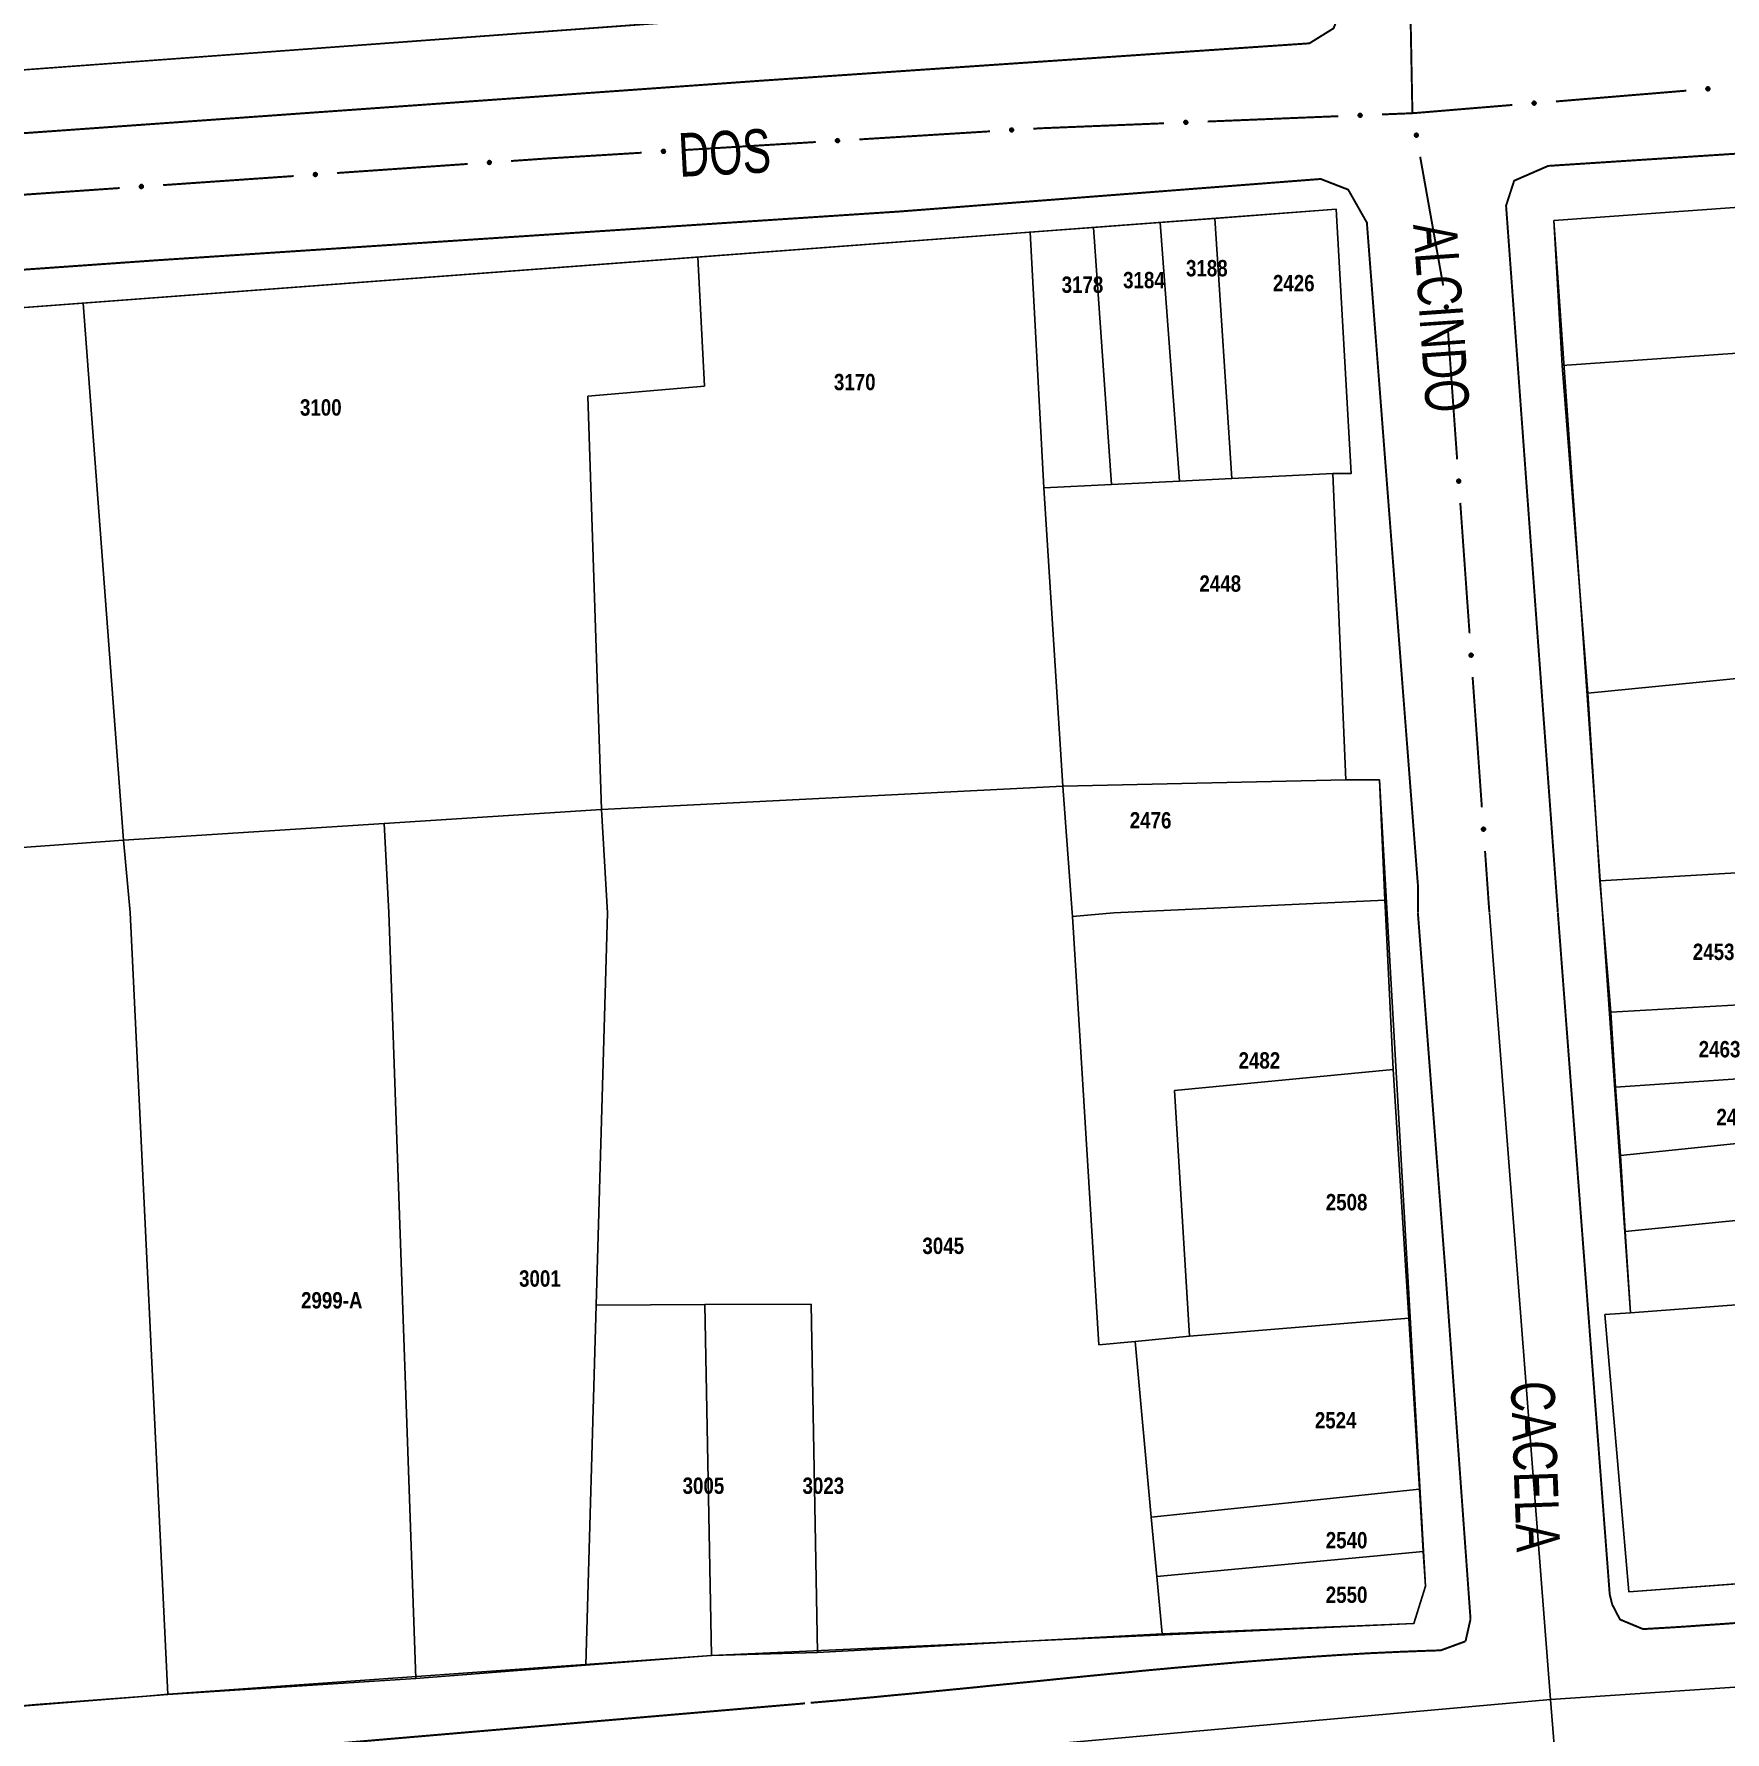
# Model space of a CAD drawing. Extents: x 201676 to 203188, y 4837754 to 4839005.
# Drawn here: x 202465.9 to 202621, y 4838670.6 to 4838826.3 of the extents above; entities that cross this region are included whole.
import ezdxf
from ezdxf.enums import TextEntityAlignment as Align

# ---------------------------------------------------------------- set-up
doc = ezdxf.new("R2010")
doc.units = 0
doc.header["$LTSCALE"] = 1.5
doc.header["$MEASUREMENT"] = 0
for name, color, linetype in [('CD-MALHA-LOTES', 40, 'CONTINUOUS'), ('RU-QUADRAS', 210, 'CONTINUOUS'), ('SV-EIXO-RUA-PAV', 20, 'CONTINUOUS'), ('SV-RUA-PAVIM-S-GUIA-C-GUIA', 7, 'CONTINUOUS'), ('SV-TXT-RUA-PAV-S-GUIA-C-GUIA', 7, 'CONTINUOUS'), ('Th_NmrPort', 7, 'CONTINUOUS')]:
    doc.layers.add(name, color=color, linetype=linetype)
doc.styles.add('ARIAL', font='ARIAL.TTF')
doc.styles.get("Standard").update_dxf_attribs({"font": 'swisscbo.ttf'})

msp = doc.modelspace()

# ---------------------------------------------------------------- linework, layer by layer
at = {"layer": 'CD-MALHA-LOTES', "linetype": 'Continuous'}
for p, q in [((202478.19, 4838674.05), (202474.74, 4838745.75)), ((202500.94, 4838675.51), (202498.47, 4838745.75)), ((202517.49, 4838709.76), (202518.54, 4838745.73)), ((202561.16, 4838745.75), (202561.19, 4838745.41)), ((202561.19, 4838745.41), (202564.99, 4838745.73)), ((202563.59, 4838706.12), (202561.19, 4838745.41)), ((202589.9, 4838745.75), (202590.61, 4838731.36)), ((202610.56, 4838736.61), (202609.8, 4838745.73)), ((202610.56, 4838736.61), (202650.48, 4838738.91)), ((202611.01, 4838729.75), (202610.56, 4838736.61)), ((202611.01, 4838729.75), (202651.3, 4838732.49)), ((202570.55, 4838729.45), (202590.61, 4838731.36)), ((202590.61, 4838731.36), (202592.03, 4838708.56)), ((202571.93, 4838706.9), (202570.55, 4838729.45)), ((202611.46, 4838723.49), (202611.01, 4838729.75)), ((202651.88, 4838727.68), (202611.46, 4838723.49)), ((202611.89, 4838716.52), (202611.46, 4838723.49)), ((202652.78, 4838720.53), (202611.89, 4838716.52)), ((202612.38, 4838709.06), (202611.89, 4838716.52)), ((202639.28, 4838711.08), (202612.38, 4838709.06)), ((202516.53, 4838676.74), (202517.49, 4838709.76)), ((202517.49, 4838709.76), (202527.45, 4838709.83)), ((202527.45, 4838709.83), (202537.21, 4838709.85)), ((202527.45, 4838709.83), (202528.07, 4838677.64)), ((202537.21, 4838709.85), (202537.78, 4838677.91)), ((202610.03, 4838708.89), (202612.38, 4838709.06)), ((202612.22, 4838683.48), (202610.03, 4838708.89)), ((202571.93, 4838706.9), (202592.03, 4838708.56)), ((202592.03, 4838708.56), (202593.01, 4838692.87)), ((202566.93, 4838706.41), (202563.59, 4838706.12)), ((202566.93, 4838706.41), (202571.93, 4838706.9)), ((202568.41, 4838690.31), (202566.93, 4838706.41)), ((202593.01, 4838692.87), (202568.41, 4838690.31)), ((202593.01, 4838692.87), (202593.37, 4838687.16)), ((202568.92, 4838684.86), (202568.41, 4838690.31)), ((202593.37, 4838687.16), (202568.92, 4838684.86)), ((202593.37, 4838687.16), (202593.57, 4838683.98)), ((202640.99, 4838685.6), (202612.22, 4838683.48)), ((202569.41, 4838679.61), (202568.92, 4838684.86)), ((202593.57, 4838683.98), (202592.49, 4838680.56)), ((202569.41, 4838679.61), (202537.78, 4838677.91)), ((202592.49, 4838680.56), (202569.41, 4838679.61)), ((202528.07, 4838677.64), (202516.53, 4838676.74)), ((202537.78, 4838677.91), (202528.07, 4838677.64)), ((202516.53, 4838676.74), (202500.94, 4838675.51)), ((202500.94, 4838675.51), (202478.19, 4838674.05)), ((202478.19, 4838674.05), (202448.1, 4838671.64))]:
    msp.add_line(p, q, dxfattribs=at)
at = {"layer": 'CD-MALHA-LOTES', "linetype": 'Continuous', "flags": 128}
for points in [[(202525.13, 4838827.47), (202463.18, 4838822.92)], [(202642.75, 4838811.9), (202605.35, 4838809.22)], [(202574.25, 4838809.42), (202585.38, 4838810.26)], [(202585.38, 4838810.26), (202586.74, 4838786.01)], [(202557.29, 4838808.15), (202563.12, 4838808.59)], [(202563.12, 4838808.59), (202569.24, 4838809.05)], [(202564.78, 4838785.01), (202563.12, 4838808.59)], [(202569.24, 4838809.05), (202574.25, 4838809.42)], [(202570.99, 4838785.32), (202569.24, 4838809.05)], [(202575.79, 4838785.55), (202574.25, 4838809.42)], [(202605.35, 4838809.22), (202606.11, 4838795.93)], [(202526.82, 4838805.87), (202557.29, 4838808.15)], [(202558.56, 4838784.7), (202557.29, 4838808.15)], [(202470.44, 4838801.65), (202526.82, 4838805.87)], [(202527.42, 4838794.03), (202526.82, 4838805.87)], [(202439.61, 4838799.34), (202470.44, 4838801.65)], [(202474.12, 4838752.4), (202470.44, 4838801.65)], [(202606.11, 4838795.93), (202644.73, 4838798.66)], [(202608.46, 4838765.88), (202606.11, 4838795.93)], [(202516.73, 4838793.11), (202527.42, 4838794.03)], [(202517.99, 4838755.21), (202516.73, 4838793.11)], [(202570.99, 4838785.32), (202564.78, 4838785.01)], [(202575.79, 4838785.55), (202570.99, 4838785.32)], [(202585.08, 4838786.01), (202575.79, 4838785.55)], [(202585.08, 4838786.01), (202586.25, 4838757.93)], [(202586.74, 4838786.01), (202585.08, 4838786.01)], [(202558.56, 4838784.7), (202564.78, 4838785.01)], [(202560.31, 4838757.35), (202558.56, 4838784.7)], [(202608.46, 4838765.88), (202647.57, 4838769.73)], [(202609.57, 4838748.66), (202608.46, 4838765.88)], [(202560.31, 4838757.35), (202517.99, 4838755.21)], [(202586.25, 4838757.93), (202560.31, 4838757.35)], [(202560.31, 4838757.35), (202561.16, 4838745.75)], [(202589.36, 4838757.93), (202586.25, 4838757.93)], [(202589.36, 4838757.93), (202589.85, 4838746.89)], [(202498.05, 4838753.93), (202474.12, 4838752.4)], [(202517.99, 4838755.21), (202498.05, 4838753.93)], [(202498.05, 4838753.93), (202498.47, 4838745.75)], [(202517.99, 4838755.21), (202518.54, 4838745.73)], [(202474.12, 4838752.4), (202444.08, 4838750.24)], [(202474.12, 4838752.4), (202474.74, 4838745.75)], [(202649.23, 4838750.98), (202609.57, 4838748.66)], [(202609.57, 4838748.66), (202609.8, 4838745.73)], [(202589.85, 4838746.89), (202564.99, 4838745.73)], [(202589.85, 4838746.89), (202589.9, 4838745.75)]]:
    msp.add_lwpolyline(points, dxfattribs=at)
at = {"layer": 'RU-QUADRAS', "color": 6, "linetype": 'Continuous'}
msp.add_lwpolyline([(202412.95, 4838986.55), (202463.39, 4838986.63), (202463.39, 4838985.37), (202570.69, 4838982.2), (202584.87, 4838831.85), (202424.62, 4838820.09), (202422.86, 4838849.11), (202422.86, 4838860.06), (202421.38, 4838860.06), (202419.4, 4838894.58), (202418.86, 4838894.59), (202418.56, 4838934.48), (202416.84, 4838934.51), (202416.78, 4838939.42), (202413.16, 4838939.54)], close=True, dxfattribs=at)
msp.add_lwpolyline([(202605.35, 4838809.22), (202642.75, 4838811.9), (202642.89, 4838809.84), (202707.26, 4838814.78), (202712.14, 4838754.29), (202721.31, 4838754.74), (202717.15, 4838815.19, 0.01245), (202768.75, 4838819.04), (202772.22, 4838736.58), (202774.17, 4838736.66), (202776.25, 4838693.62), (202674.87, 4838688.07), (202612.22, 4838683.48), (202610.03, 4838708.89), (202612.38, 4838709.06)], format="xyb", close=True, dxfattribs=at)
msp.add_lwpolyline([(202235.68, 4838652.69, -0.026041), (202234.56, 4838735.92), (202231.3, 4838784.17), (202268.97, 4838787.72), (202363.35, 4838794.29), (202363.23, 4838796.63), (202373.72, 4838797.33), (202373.76, 4838795.91), (202379.69, 4838796.04), (202379.69, 4838795.31), (202397.22, 4838796.17), (202585.38, 4838810.26), (202586.74, 4838786.01), (202585.08, 4838786.01), (202586.25, 4838757.93), (202589.36, 4838757.93), (202593.57, 4838683.98), (202592.49, 4838680.56), (202528.07, 4838677.64), (202478.23, 4838674.07, 0.005746), (202348.84, 4838662.6)], format="xyb", dxfattribs=at)
at = {"layer": 'SV-EIXO-RUA-PAV', "const_width": 0.18}
for points in [[(202592.14, 4838831.01), (202592.35, 4838820.01)], [(202605.53, 4838820.14), (202617.49, 4838821.13)], [(202592.35, 4838820.01), (202592.37, 4838819.06)], [(202592.37, 4838819.06), (202601.54, 4838819.82)], [(202557.6, 4838817.64), (202558.22, 4838817.68)], [(202558.22, 4838817.68), (202569.59, 4838818.14)], [(202573.59, 4838818.3), (202585.58, 4838818.79)], [(202589.57, 4838818.95), (202591.57, 4838819.03)], [(202591.57, 4838819.03), (202592.37, 4838819.06)], [(202592.37, 4838819.06), (202592.38, 4838819.01)], [(202525.66, 4838815.69), (202537.64, 4838816.42)], [(202541.63, 4838816.66), (202553.61, 4838817.4)], [(202509.69, 4838814.68), (202512.68, 4838814.89)], [(202512.68, 4838814.89), (202513, 4838814.91)], [(202513, 4838814.91), (202521.67, 4838815.44)], [(202593.08, 4838815.07), (202595.19, 4838803.26)], [(202477.77, 4838812.47), (202489.74, 4838813.3)], [(202493.73, 4838813.58), (202505.7, 4838814.41)], [(202461.81, 4838811.37), (202473.78, 4838812.2)], [(202595.62, 4838799.29), (202596.47, 4838787.32)], [(202596.76, 4838783.33), (202597.61, 4838771.36)], [(202597.89, 4838767.37), (202598.74, 4838755.4)], [(202599.03, 4838751.41), (202599.38, 4838746.42)], [(202599.38, 4838746.42), (202599.43, 4838745.78)]]:
    msp.add_lwpolyline(points, dxfattribs=at)
at = {"layer": 'SV-EIXO-RUA-PAV'}
for points in [[(202619.33, 4838821.39), (202619.36, 4838821.43), (202619.39, 4838821.46), (202619.43, 4838821.47), (202619.46, 4838821.47), (202619.5, 4838821.47), (202619.53, 4838821.46), (202619.57, 4838821.45), (202619.61, 4838821.42), (202619.63, 4838821.38), (202619.65, 4838821.35), (202619.65, 4838821.31), (202619.65, 4838821.28), (202619.64, 4838821.24), (202619.63, 4838821.2), (202619.59, 4838821.16), (202619.56, 4838821.14), (202619.53, 4838821.13), (202619.49, 4838821.12), (202619.45, 4838821.12), (202619.42, 4838821.13), (202619.38, 4838821.15), (202619.34, 4838821.18), (202619.32, 4838821.21), (202619.31, 4838821.25), (202619.3, 4838821.28), (202619.3, 4838821.32), (202619.31, 4838821.35), (202619.33, 4838821.39)], [(202603.38, 4838820.08), (202603.41, 4838820.12), (202603.45, 4838820.14), (202603.48, 4838820.16), (202603.52, 4838820.16), (202603.55, 4838820.16), (202603.59, 4838820.15), (202603.62, 4838820.13), (202603.66, 4838820.1), (202603.69, 4838820.07), (202603.7, 4838820.03), (202603.71, 4838820), (202603.71, 4838819.96), (202603.7, 4838819.93), (202603.68, 4838819.89), (202603.65, 4838819.85), (202603.61, 4838819.83), (202603.58, 4838819.81), (202603.54, 4838819.81), (202603.51, 4838819.81), (202603.47, 4838819.82), (202603.44, 4838819.83), (202603.4, 4838819.87), (202603.37, 4838819.9), (202603.36, 4838819.93), (202603.36, 4838819.97), (202603.36, 4838820), (202603.36, 4838820.04), (202603.38, 4838820.08)], [(202571.44, 4838818.32), (202571.47, 4838818.36), (202571.51, 4838818.39), (202571.54, 4838818.4), (202571.58, 4838818.4), (202571.61, 4838818.4), (202571.65, 4838818.39), (202571.69, 4838818.37), (202571.72, 4838818.34), (202571.75, 4838818.3), (202571.76, 4838818.27), (202571.76, 4838818.23), (202571.76, 4838818.2), (202571.75, 4838818.16), (202571.73, 4838818.12), (202571.7, 4838818.09), (202571.66, 4838818.06), (202571.63, 4838818.05), (202571.59, 4838818.05), (202571.56, 4838818.05), (202571.52, 4838818.06), (202571.48, 4838818.08), (202571.45, 4838818.11), (202571.42, 4838818.15), (202571.41, 4838818.18), (202571.41, 4838818.22), (202571.41, 4838818.25), (202571.42, 4838818.29), (202571.44, 4838818.32)], [(202587.43, 4838818.97), (202587.46, 4838819.01), (202587.5, 4838819.03), (202587.53, 4838819.04), (202587.57, 4838819.05), (202587.6, 4838819.04), (202587.64, 4838819.04), (202587.67, 4838819.02), (202587.71, 4838818.98), (202587.73, 4838818.95), (202587.75, 4838818.91), (202587.75, 4838818.88), (202587.75, 4838818.84), (202587.74, 4838818.81), (202587.72, 4838818.77), (202587.68, 4838818.73), (202587.65, 4838818.71), (202587.61, 4838818.7), (202587.58, 4838818.69), (202587.54, 4838818.7), (202587.51, 4838818.7), (202587.47, 4838818.72), (202587.44, 4838818.76), (202587.41, 4838818.79), (202587.4, 4838818.83), (202587.4, 4838818.86), (202587.4, 4838818.9), (202587.41, 4838818.93), (202587.43, 4838818.97)], [(202539.48, 4838816.64), (202539.52, 4838816.68), (202539.55, 4838816.71), (202539.59, 4838816.72), (202539.62, 4838816.72), (202539.66, 4838816.72), (202539.69, 4838816.71), (202539.73, 4838816.69), (202539.77, 4838816.66), (202539.79, 4838816.62), (202539.8, 4838816.59), (202539.81, 4838816.55), (202539.81, 4838816.52), (202539.8, 4838816.48), (202539.78, 4838816.45), (202539.75, 4838816.41), (202539.71, 4838816.39), (202539.68, 4838816.37), (202539.64, 4838816.37), (202539.61, 4838816.37), (202539.57, 4838816.38), (202539.53, 4838816.4), (202539.5, 4838816.43), (202539.47, 4838816.46), (202539.46, 4838816.5), (202539.46, 4838816.53), (202539.46, 4838816.57), (202539.46, 4838816.61), (202539.48, 4838816.64)], [(202555.45, 4838817.62), (202555.49, 4838817.66), (202555.52, 4838817.68), (202555.56, 4838817.7), (202555.59, 4838817.7), (202555.63, 4838817.7), (202555.66, 4838817.69), (202555.7, 4838817.67), (202555.74, 4838817.64), (202555.76, 4838817.6), (202555.77, 4838817.57), (202555.78, 4838817.53), (202555.78, 4838817.5), (202555.77, 4838817.46), (202555.75, 4838817.43), (202555.72, 4838817.39), (202555.68, 4838817.36), (202555.65, 4838817.35), (202555.61, 4838817.35), (202555.58, 4838817.35), (202555.54, 4838817.36), (202555.5, 4838817.38), (202555.47, 4838817.41), (202555.44, 4838817.44), (202555.43, 4838817.48), (202555.43, 4838817.51), (202555.43, 4838817.55), (202555.43, 4838817.58), (202555.45, 4838817.62)], [(202592.81, 4838817.2), (202592.85, 4838817.17), (202592.88, 4838817.14), (202592.9, 4838817.11), (202592.91, 4838817.08), (202592.91, 4838817.04), (202592.91, 4838817), (202592.89, 4838816.97), (202592.86, 4838816.92), (202592.83, 4838816.9), (202592.8, 4838816.88), (202592.76, 4838816.87), (202592.73, 4838816.87), (202592.69, 4838816.87), (202592.65, 4838816.89), (202592.61, 4838816.92), (202592.58, 4838816.95), (202592.57, 4838816.98), (202592.56, 4838817.01), (202592.56, 4838817.05), (202592.56, 4838817.09), (202592.58, 4838817.13), (202592.6, 4838817.16), (202592.63, 4838817.19), (202592.67, 4838817.21), (202592.7, 4838817.22), (202592.74, 4838817.22), (202592.77, 4838817.22), (202592.81, 4838817.2)], [(202507.55, 4838814.64), (202507.58, 4838814.68), (202507.61, 4838814.71), (202507.65, 4838814.72), (202507.68, 4838814.72), (202507.72, 4838814.72), (202507.75, 4838814.71), (202507.79, 4838814.7), (202507.83, 4838814.66), (202507.85, 4838814.63), (202507.87, 4838814.59), (202507.87, 4838814.56), (202507.87, 4838814.52), (202507.86, 4838814.49), (202507.84, 4838814.45), (202507.81, 4838814.41), (202507.78, 4838814.39), (202507.74, 4838814.38), (202507.71, 4838814.37), (202507.67, 4838814.37), (202507.63, 4838814.38), (202507.6, 4838814.4), (202507.56, 4838814.43), (202507.54, 4838814.46), (202507.52, 4838814.5), (202507.52, 4838814.53), (202507.52, 4838814.57), (202507.53, 4838814.61), (202507.55, 4838814.64)], [(202523.51, 4838815.66), (202523.55, 4838815.7), (202523.58, 4838815.73), (202523.62, 4838815.74), (202523.65, 4838815.74), (202523.69, 4838815.74), (202523.72, 4838815.73), (202523.76, 4838815.72), (202523.8, 4838815.68), (202523.82, 4838815.65), (202523.83, 4838815.61), (202523.84, 4838815.58), (202523.84, 4838815.54), (202523.83, 4838815.51), (202523.81, 4838815.47), (202523.78, 4838815.43), (202523.74, 4838815.41), (202523.71, 4838815.4), (202523.67, 4838815.39), (202523.64, 4838815.39), (202523.6, 4838815.4), (202523.56, 4838815.42), (202523.53, 4838815.45), (202523.5, 4838815.49), (202523.49, 4838815.52), (202523.49, 4838815.56), (202523.49, 4838815.59), (202523.49, 4838815.63), (202523.51, 4838815.66)], [(202491.58, 4838813.54), (202491.62, 4838813.58), (202491.65, 4838813.6), (202491.69, 4838813.61), (202491.72, 4838813.62), (202491.75, 4838813.62), (202491.79, 4838813.61), (202491.83, 4838813.59), (202491.87, 4838813.56), (202491.89, 4838813.52), (202491.9, 4838813.49), (202491.91, 4838813.45), (202491.91, 4838813.42), (202491.9, 4838813.38), (202491.88, 4838813.35), (202491.85, 4838813.31), (202491.81, 4838813.28), (202491.78, 4838813.27), (202491.74, 4838813.27), (202491.71, 4838813.27), (202491.67, 4838813.28), (202491.63, 4838813.29), (202491.6, 4838813.33), (202491.57, 4838813.36), (202491.56, 4838813.39), (202491.56, 4838813.43), (202491.56, 4838813.47), (202491.56, 4838813.5), (202491.58, 4838813.54)], [(202475.62, 4838812.43), (202475.65, 4838812.47), (202475.69, 4838812.5), (202475.72, 4838812.51), (202475.76, 4838812.51), (202475.79, 4838812.51), (202475.83, 4838812.51), (202475.87, 4838812.49), (202475.9, 4838812.46), (202475.93, 4838812.42), (202475.94, 4838812.38), (202475.95, 4838812.35), (202475.95, 4838812.32), (202475.94, 4838812.28), (202475.92, 4838812.24), (202475.89, 4838812.2), (202475.85, 4838812.18), (202475.82, 4838812.17), (202475.78, 4838812.16), (202475.75, 4838812.16), (202475.71, 4838812.17), (202475.67, 4838812.19), (202475.64, 4838812.22), (202475.61, 4838812.26), (202475.6, 4838812.29), (202475.59, 4838812.33), (202475.59, 4838812.36), (202475.6, 4838812.4), (202475.62, 4838812.43)], [(202595.58, 4838801.43), (202595.62, 4838801.4), (202595.64, 4838801.37), (202595.66, 4838801.33), (202595.66, 4838801.3), (202595.66, 4838801.26), (202595.65, 4838801.23), (202595.63, 4838801.19), (202595.6, 4838801.15), (202595.56, 4838801.13), (202595.53, 4838801.11), (202595.49, 4838801.11), (202595.46, 4838801.11), (202595.42, 4838801.12), (202595.39, 4838801.14), (202595.35, 4838801.17), (202595.32, 4838801.2), (202595.31, 4838801.24), (202595.31, 4838801.27), (202595.31, 4838801.31), (202595.32, 4838801.34), (202595.33, 4838801.38), (202595.37, 4838801.42), (202595.4, 4838801.44), (202595.44, 4838801.46), (202595.47, 4838801.46), (202595.51, 4838801.46), (202595.54, 4838801.45), (202595.58, 4838801.43)], [(202596.71, 4838785.47), (202596.75, 4838785.44), (202596.78, 4838785.41), (202596.79, 4838785.37), (202596.79, 4838785.34), (202596.79, 4838785.3), (202596.79, 4838785.27), (202596.77, 4838785.23), (202596.74, 4838785.19), (202596.7, 4838785.17), (202596.67, 4838785.15), (202596.63, 4838785.15), (202596.6, 4838785.15), (202596.56, 4838785.16), (202596.52, 4838785.18), (202596.48, 4838785.21), (202596.46, 4838785.24), (202596.45, 4838785.28), (202596.44, 4838785.31), (202596.44, 4838785.35), (202596.45, 4838785.38), (202596.47, 4838785.42), (202596.5, 4838785.46), (202596.54, 4838785.48), (202596.57, 4838785.5), (202596.61, 4838785.5), (202596.64, 4838785.5), (202596.68, 4838785.49), (202596.71, 4838785.47)], [(202597.85, 4838769.51), (202597.89, 4838769.48), (202597.91, 4838769.45), (202597.93, 4838769.41), (202597.93, 4838769.38), (202597.93, 4838769.34), (202597.92, 4838769.31), (202597.9, 4838769.27), (202597.87, 4838769.23), (202597.83, 4838769.21), (202597.8, 4838769.19), (202597.76, 4838769.19), (202597.73, 4838769.19), (202597.69, 4838769.2), (202597.66, 4838769.22), (202597.62, 4838769.25), (202597.59, 4838769.28), (202597.58, 4838769.32), (202597.58, 4838769.35), (202597.58, 4838769.39), (202597.59, 4838769.43), (202597.6, 4838769.46), (202597.64, 4838769.5), (202597.67, 4838769.52), (202597.71, 4838769.54), (202597.74, 4838769.54), (202597.78, 4838769.54), (202597.81, 4838769.53), (202597.85, 4838769.51)], [(202598.98, 4838753.55), (202599.02, 4838753.52), (202599.05, 4838753.49), (202599.06, 4838753.45), (202599.06, 4838753.42), (202599.06, 4838753.38), (202599.06, 4838753.35), (202599.04, 4838753.31), (202599.01, 4838753.27), (202598.97, 4838753.25), (202598.94, 4838753.23), (202598.9, 4838753.23), (202598.87, 4838753.23), (202598.83, 4838753.24), (202598.79, 4838753.26), (202598.75, 4838753.29), (202598.73, 4838753.32), (202598.72, 4838753.36), (202598.71, 4838753.39), (202598.71, 4838753.43), (202598.72, 4838753.47), (202598.74, 4838753.5), (202598.77, 4838753.54), (202598.81, 4838753.56), (202598.84, 4838753.58), (202598.88, 4838753.58), (202598.91, 4838753.58), (202598.95, 4838753.57), (202598.98, 4838753.55)]]:
    msp.add_lwpolyline(points, close=True, dxfattribs=at)
for points in [[(202619.3, 4838821.32), (202619.63, 4838821.38)], [(202619.3, 4838821.3), (202619.64, 4838821.36)], [(202619.3, 4838821.28), (202619.65, 4838821.35)], [(202619.31, 4838821.35), (202619.61, 4838821.42)], [(202619.31, 4838821.34), (202619.62, 4838821.4)], [(202619.31, 4838821.26), (202619.65, 4838821.33)], [(202619.31, 4838821.25), (202619.65, 4838821.31)], [(202619.32, 4838821.37), (202619.59, 4838821.43)], [(202619.32, 4838821.23), (202619.65, 4838821.29)], [(202619.32, 4838821.21), (202619.65, 4838821.28)], [(202619.33, 4838821.39), (202619.57, 4838821.45)], [(202619.33, 4838821.2), (202619.64, 4838821.26)], [(202619.34, 4838821.18), (202619.64, 4838821.24)], [(202619.35, 4838821.41), (202619.54, 4838821.46)], [(202619.36, 4838821.43), (202619.53, 4838821.46)], [(202619.37, 4838821.17), (202619.63, 4838821.22)], [(202619.38, 4838821.44), (202619.51, 4838821.47)], [(202619.38, 4838821.15), (202619.63, 4838821.2)], [(202619.39, 4838821.46), (202619.5, 4838821.47)], [(202619.41, 4838821.14), (202619.6, 4838821.18)], [(202619.42, 4838821.13), (202619.59, 4838821.16)], [(202619.44, 4838821.13), (202619.57, 4838821.15)], [(202619.45, 4838821.12), (202619.56, 4838821.14)], [(202603.36, 4838820.04), (202603.66, 4838820.1)], [(202603.36, 4838820.02), (202603.67, 4838820.08)], [(202603.36, 4838820), (202603.69, 4838820.07)], [(202603.36, 4838819.99), (202603.69, 4838820.05)], [(202603.36, 4838819.97), (202603.7, 4838820.03)], [(202603.36, 4838819.95), (202603.7, 4838820.01)], [(202603.36, 4838819.93), (202603.71, 4838820)], [(202603.37, 4838820.06), (202603.64, 4838820.12)], [(202603.37, 4838819.92), (202603.7, 4838819.98)], [(202603.37, 4838819.9), (202603.71, 4838819.96)], [(202603.38, 4838820.08), (202603.62, 4838820.13)], [(202603.39, 4838819.88), (202603.7, 4838819.94)], [(202603.4, 4838820.1), (202603.6, 4838820.14)], [(202603.4, 4838819.87), (202603.7, 4838819.93)], [(202603.41, 4838820.12), (202603.59, 4838820.15)], [(202603.42, 4838819.85), (202603.69, 4838819.91)], [(202603.43, 4838820.13), (202603.56, 4838820.15)], [(202603.44, 4838819.83), (202603.68, 4838819.89)], [(202603.45, 4838820.14), (202603.55, 4838820.16)], [(202603.46, 4838819.83), (202603.66, 4838819.87)], [(202603.47, 4838819.82), (202603.65, 4838819.85)], [(202603.5, 4838819.81), (202603.62, 4838819.84)], [(202603.51, 4838819.81), (202603.61, 4838819.83)], [(202571.41, 4838818.25), (202571.75, 4838818.3)], [(202571.41, 4838818.24), (202571.75, 4838818.28)], [(202571.41, 4838818.22), (202571.76, 4838818.27)], [(202571.41, 4838818.2), (202571.76, 4838818.25)], [(202571.41, 4838818.18), (202571.76, 4838818.23)], [(202571.42, 4838818.29), (202571.72, 4838818.34)], [(202571.42, 4838818.27), (202571.73, 4838818.32)], [(202571.42, 4838818.16), (202571.76, 4838818.21)], [(202571.42, 4838818.15), (202571.76, 4838818.2)], [(202571.43, 4838818.3), (202571.7, 4838818.35)], [(202571.44, 4838818.32), (202571.69, 4838818.37)], [(202571.44, 4838818.13), (202571.75, 4838818.18)], [(202571.45, 4838818.11), (202571.75, 4838818.16)], [(202571.46, 4838818.34), (202571.66, 4838818.38)], [(202571.47, 4838818.36), (202571.65, 4838818.39)], [(202571.47, 4838818.1), (202571.74, 4838818.14)], [(202571.48, 4838818.08), (202571.73, 4838818.12)], [(202571.49, 4838818.37), (202571.62, 4838818.39)], [(202571.51, 4838818.39), (202571.61, 4838818.4)], [(202571.51, 4838818.07), (202571.71, 4838818.1)], [(202571.52, 4838818.06), (202571.7, 4838818.09)], [(202571.54, 4838818.05), (202571.67, 4838818.07)], [(202571.56, 4838818.05), (202571.66, 4838818.06)], [(202587.4, 4838818.9), (202587.73, 4838818.95)], [(202587.4, 4838818.88), (202587.73, 4838818.93)], [(202587.4, 4838818.86), (202587.75, 4838818.91)], [(202587.4, 4838818.84), (202587.75, 4838818.89)], [(202587.4, 4838818.83), (202587.75, 4838818.88)], [(202587.41, 4838818.93), (202587.71, 4838818.98)], [(202587.41, 4838818.92), (202587.72, 4838818.96)], [(202587.41, 4838818.81), (202587.75, 4838818.86)], [(202587.41, 4838818.79), (202587.75, 4838818.84)], [(202587.42, 4838818.95), (202587.69, 4838819)], [(202587.43, 4838818.97), (202587.67, 4838819.02)], [(202587.43, 4838818.77), (202587.74, 4838818.82)], [(202587.44, 4838818.76), (202587.74, 4838818.81)], [(202587.45, 4838818.99), (202587.65, 4838819.02)], [(202587.46, 4838819.01), (202587.64, 4838819.04)], [(202587.46, 4838818.74), (202587.72, 4838818.79)], [(202587.47, 4838818.72), (202587.72, 4838818.77)], [(202587.48, 4838819.02), (202587.61, 4838819.04)], [(202587.5, 4838819.03), (202587.6, 4838819.04)], [(202587.5, 4838818.72), (202587.69, 4838818.75)], [(202587.51, 4838818.7), (202587.68, 4838818.73)], [(202587.53, 4838818.7), (202587.66, 4838818.72)], [(202587.54, 4838818.7), (202587.65, 4838818.71)], [(202539.46, 4838816.61), (202539.77, 4838816.66)], [(202539.46, 4838816.59), (202539.77, 4838816.64)], [(202539.46, 4838816.57), (202539.79, 4838816.62)], [(202539.46, 4838816.55), (202539.79, 4838816.61)], [(202539.46, 4838816.53), (202539.8, 4838816.59)], [(202539.46, 4838816.52), (202539.8, 4838816.57)], [(202539.46, 4838816.5), (202539.81, 4838816.55)], [(202539.47, 4838816.62), (202539.74, 4838816.68)], [(202539.47, 4838816.48), (202539.81, 4838816.54)], [(202539.47, 4838816.46), (202539.81, 4838816.52)], [(202539.48, 4838816.64), (202539.73, 4838816.69)], [(202539.49, 4838816.45), (202539.8, 4838816.5)], [(202539.5, 4838816.66), (202539.7, 4838816.7)], [(202539.5, 4838816.43), (202539.8, 4838816.48)], [(202539.52, 4838816.68), (202539.69, 4838816.71)], [(202539.52, 4838816.42), (202539.79, 4838816.46)], [(202539.53, 4838816.4), (202539.78, 4838816.45)], [(202539.54, 4838816.69), (202539.66, 4838816.71)], [(202539.55, 4838816.71), (202539.66, 4838816.72)], [(202539.56, 4838816.39), (202539.75, 4838816.43)], [(202539.57, 4838816.38), (202539.75, 4838816.41)], [(202539.59, 4838816.38), (202539.72, 4838816.4)], [(202539.61, 4838816.37), (202539.71, 4838816.39)], [(202555.43, 4838817.58), (202555.74, 4838817.64)], [(202555.43, 4838817.57), (202555.74, 4838817.62)], [(202555.43, 4838817.55), (202555.76, 4838817.6)], [(202555.43, 4838817.53), (202555.76, 4838817.59)], [(202555.43, 4838817.51), (202555.77, 4838817.57)], [(202555.43, 4838817.49), (202555.77, 4838817.55)], [(202555.43, 4838817.48), (202555.78, 4838817.53)], [(202555.44, 4838817.6), (202555.71, 4838817.65)], [(202555.44, 4838817.46), (202555.78, 4838817.52)], [(202555.44, 4838817.44), (202555.78, 4838817.5)], [(202555.45, 4838817.62), (202555.7, 4838817.67)], [(202555.46, 4838817.42), (202555.77, 4838817.48)], [(202555.47, 4838817.64), (202555.67, 4838817.68)], [(202555.47, 4838817.41), (202555.77, 4838817.46)], [(202555.49, 4838817.66), (202555.66, 4838817.69)], [(202555.49, 4838817.39), (202555.76, 4838817.44)], [(202555.5, 4838817.38), (202555.75, 4838817.43)], [(202555.51, 4838817.67), (202555.63, 4838817.69)], [(202555.52, 4838817.68), (202555.63, 4838817.7)], [(202555.53, 4838817.37), (202555.72, 4838817.41)], [(202555.54, 4838817.36), (202555.72, 4838817.39)], [(202555.56, 4838817.35), (202555.69, 4838817.37)], [(202555.58, 4838817.35), (202555.68, 4838817.36)], [(202592.56, 4838817.09), (202592.61, 4838816.92)], [(202592.56, 4838817.06), (202592.6, 4838816.94)], [(202592.56, 4838817.05), (202592.58, 4838816.95)], [(202592.57, 4838817.1), (202592.63, 4838816.91)], [(202592.58, 4838817.13), (202592.65, 4838816.89)], [(202592.59, 4838817.14), (202592.67, 4838816.88)], [(202592.6, 4838817.16), (202592.69, 4838816.87)], [(202592.62, 4838817.18), (202592.71, 4838816.87)], [(202592.63, 4838817.19), (202592.73, 4838816.87)], [(202592.65, 4838817.2), (202592.75, 4838816.87)], [(202592.67, 4838817.21), (202592.76, 4838816.87)], [(202592.68, 4838817.21), (202592.78, 4838816.88)], [(202592.7, 4838817.22), (202592.8, 4838816.88)], [(202592.72, 4838817.22), (202592.81, 4838816.89)], [(202592.74, 4838817.22), (202592.83, 4838816.9)], [(202592.76, 4838817.22), (202592.85, 4838816.92)], [(202592.77, 4838817.22), (202592.86, 4838816.92)], [(202592.79, 4838817.21), (202592.88, 4838816.95)], [(202592.81, 4838817.2), (202592.89, 4838816.97)], [(202592.83, 4838817.19), (202592.9, 4838816.99)], [(202592.85, 4838817.17), (202592.91, 4838817)], [(202592.87, 4838817.16), (202592.91, 4838817.03)], [(202592.88, 4838817.14), (202592.91, 4838817.04)], [(202507.53, 4838814.61), (202507.83, 4838814.66)], [(202507.53, 4838814.59), (202507.83, 4838814.65)], [(202507.54, 4838814.62), (202507.8, 4838814.68)], [(202507.55, 4838814.64), (202507.79, 4838814.7)], [(202507.56, 4838814.66), (202507.76, 4838814.7)], [(202507.58, 4838814.68), (202507.75, 4838814.71)], [(202507.6, 4838814.7), (202507.73, 4838814.72)], [(202507.61, 4838814.71), (202507.72, 4838814.72)], [(202523.49, 4838815.63), (202523.8, 4838815.68)], [(202523.49, 4838815.61), (202523.8, 4838815.66)], [(202523.49, 4838815.59), (202523.82, 4838815.65)], [(202523.49, 4838815.57), (202523.82, 4838815.63)], [(202523.49, 4838815.56), (202523.83, 4838815.61)], [(202523.49, 4838815.54), (202523.83, 4838815.59)], [(202523.49, 4838815.52), (202523.84, 4838815.58)], [(202523.5, 4838815.64), (202523.77, 4838815.7)], [(202523.5, 4838815.5), (202523.84, 4838815.56)], [(202523.5, 4838815.49), (202523.84, 4838815.54)], [(202523.51, 4838815.66), (202523.76, 4838815.72)], [(202523.52, 4838815.47), (202523.83, 4838815.52)], [(202523.53, 4838815.68), (202523.73, 4838815.72)], [(202523.53, 4838815.45), (202523.83, 4838815.51)], [(202523.55, 4838815.7), (202523.72, 4838815.73)], [(202523.55, 4838815.44), (202523.81, 4838815.49)], [(202523.56, 4838815.42), (202523.81, 4838815.47)], [(202523.57, 4838815.72), (202523.69, 4838815.74)], [(202523.58, 4838815.73), (202523.69, 4838815.74)], [(202523.59, 4838815.41), (202523.78, 4838815.45)], [(202523.6, 4838815.4), (202523.78, 4838815.43)], [(202523.62, 4838815.4), (202523.75, 4838815.42)], [(202523.64, 4838815.39), (202523.74, 4838815.41)], [(202491.56, 4838813.5), (202491.87, 4838813.56)], [(202491.56, 4838813.48), (202491.87, 4838813.54)], [(202491.56, 4838813.47), (202491.89, 4838813.52)], [(202491.56, 4838813.45), (202491.89, 4838813.51)], [(202491.56, 4838813.43), (202491.9, 4838813.49)], [(202491.56, 4838813.41), (202491.91, 4838813.47)], [(202491.56, 4838813.39), (202491.91, 4838813.45)], [(202491.57, 4838813.52), (202491.84, 4838813.57)], [(202491.57, 4838813.38), (202491.91, 4838813.44)], [(202491.57, 4838813.36), (202491.91, 4838813.42)], [(202491.58, 4838813.54), (202491.83, 4838813.59)], [(202491.59, 4838813.34), (202491.9, 4838813.4)], [(202491.6, 4838813.56), (202491.8, 4838813.6)], [(202491.6, 4838813.33), (202491.9, 4838813.38)], [(202491.62, 4838813.58), (202491.79, 4838813.61)], [(202491.62, 4838813.31), (202491.89, 4838813.36)], [(202491.63, 4838813.29), (202491.88, 4838813.35)], [(202491.64, 4838813.59), (202491.76, 4838813.61)], [(202491.65, 4838813.6), (202491.75, 4838813.62)], [(202491.66, 4838813.29), (202491.86, 4838813.33)], [(202491.67, 4838813.28), (202491.85, 4838813.31)], [(202491.69, 4838813.27), (202491.82, 4838813.29)], [(202491.71, 4838813.27), (202491.81, 4838813.28)], [(202507.52, 4838814.57), (202507.85, 4838814.63)], [(202507.52, 4838814.55), (202507.85, 4838814.61)], [(202507.52, 4838814.53), (202507.87, 4838814.59)], [(202507.52, 4838814.52), (202507.87, 4838814.57)], [(202507.52, 4838814.5), (202507.87, 4838814.56)], [(202507.53, 4838814.48), (202507.87, 4838814.54)], [(202507.54, 4838814.46), (202507.87, 4838814.52)], [(202507.55, 4838814.45), (202507.86, 4838814.5)], [(202507.56, 4838814.43), (202507.86, 4838814.49)], [(202507.58, 4838814.42), (202507.85, 4838814.47)], [(202507.6, 4838814.4), (202507.84, 4838814.45)], [(202507.62, 4838814.39), (202507.82, 4838814.43)], [(202507.63, 4838814.38), (202507.81, 4838814.41)], [(202507.66, 4838814.38), (202507.79, 4838814.4)], [(202507.67, 4838814.37), (202507.78, 4838814.39)], [(202475.59, 4838812.36), (202475.93, 4838812.42)], [(202475.59, 4838812.33), (202475.94, 4838812.38)], [(202475.6, 4838812.4), (202475.9, 4838812.46)], [(202475.6, 4838812.38), (202475.91, 4838812.44)], [(202475.6, 4838812.34), (202475.93, 4838812.4)], [(202475.6, 4838812.31), (202475.94, 4838812.36)], [(202475.6, 4838812.29), (202475.95, 4838812.35)], [(202475.61, 4838812.41), (202475.88, 4838812.47)], [(202475.61, 4838812.27), (202475.94, 4838812.33)], [(202475.61, 4838812.26), (202475.95, 4838812.32)], [(202475.62, 4838812.43), (202475.87, 4838812.49)], [(202475.63, 4838812.24), (202475.94, 4838812.3)], [(202475.64, 4838812.45), (202475.84, 4838812.5)], [(202475.64, 4838812.22), (202475.94, 4838812.28)], [(202475.65, 4838812.47), (202475.83, 4838812.51)], [(202475.66, 4838812.21), (202475.92, 4838812.26)], [(202475.67, 4838812.49), (202475.8, 4838812.51)], [(202475.67, 4838812.19), (202475.92, 4838812.24)], [(202475.69, 4838812.5), (202475.79, 4838812.51)], [(202475.7, 4838812.18), (202475.89, 4838812.22)], [(202475.71, 4838812.17), (202475.89, 4838812.2)], [(202475.73, 4838812.17), (202475.86, 4838812.19)], [(202475.75, 4838812.16), (202475.85, 4838812.18)], [(202595.31, 4838801.32), (202595.34, 4838801.19)], [(202595.31, 4838801.31), (202595.32, 4838801.2)], [(202595.32, 4838801.34), (202595.35, 4838801.17)], [(202595.33, 4838801.38), (202595.39, 4838801.14)], [(202595.33, 4838801.36), (202595.37, 4838801.16)], [(202595.35, 4838801.4), (202595.4, 4838801.13)], [(202595.37, 4838801.42), (202595.42, 4838801.12)], [(202595.38, 4838801.43), (202595.44, 4838801.12)], [(202595.4, 4838801.44), (202595.46, 4838801.11)], [(202595.42, 4838801.45), (202595.48, 4838801.11)], [(202595.44, 4838801.46), (202595.49, 4838801.11)], [(202595.45, 4838801.46), (202595.51, 4838801.11)], [(202595.47, 4838801.46), (202595.53, 4838801.11)], [(202595.49, 4838801.46), (202595.55, 4838801.13)], [(202595.51, 4838801.46), (202595.56, 4838801.13)], [(202595.52, 4838801.45), (202595.58, 4838801.14)], [(202595.54, 4838801.45), (202595.6, 4838801.15)], [(202595.56, 4838801.44), (202595.61, 4838801.17)], [(202595.58, 4838801.43), (202595.63, 4838801.19)], [(202595.6, 4838801.42), (202595.64, 4838801.22)], [(202595.62, 4838801.4), (202595.65, 4838801.23)], [(202595.63, 4838801.38), (202595.65, 4838801.25)], [(202595.64, 4838801.37), (202595.66, 4838801.26)], [(202596.44, 4838785.35), (202596.46, 4838785.24)], [(202596.45, 4838785.38), (202596.48, 4838785.21)], [(202596.45, 4838785.36), (202596.47, 4838785.23)], [(202596.46, 4838785.4), (202596.5, 4838785.2)], [(202596.47, 4838785.42), (202596.52, 4838785.18)], [(202596.49, 4838785.44), (202596.54, 4838785.17)], [(202596.5, 4838785.46), (202596.56, 4838785.16)], [(202596.52, 4838785.47), (202596.58, 4838785.16)], [(202596.54, 4838785.48), (202596.6, 4838785.15)], [(202596.55, 4838785.49), (202596.61, 4838785.15)], [(202596.57, 4838785.5), (202596.63, 4838785.15)], [(202596.59, 4838785.5), (202596.64, 4838785.15)], [(202596.61, 4838785.5), (202596.67, 4838785.15)], [(202596.62, 4838785.5), (202596.68, 4838785.17)], [(202596.64, 4838785.5), (202596.7, 4838785.17)], [(202596.66, 4838785.49), (202596.72, 4838785.19)], [(202596.68, 4838785.49), (202596.74, 4838785.19)], [(202596.69, 4838785.48), (202596.75, 4838785.21)], [(202596.71, 4838785.47), (202596.77, 4838785.23)], [(202596.73, 4838785.46), (202596.78, 4838785.26)], [(202596.75, 4838785.44), (202596.79, 4838785.27)], [(202596.77, 4838785.42), (202596.79, 4838785.29)], [(202596.78, 4838785.41), (202596.79, 4838785.3)], [(202597.62, 4838769.48), (202597.67, 4838769.21)], [(202597.64, 4838769.5), (202597.69, 4838769.2)], [(202597.65, 4838769.51), (202597.71, 4838769.2)], [(202597.67, 4838769.52), (202597.73, 4838769.19)], [(202597.69, 4838769.53), (202597.75, 4838769.19)], [(202597.71, 4838769.54), (202597.76, 4838769.19)], [(202597.72, 4838769.54), (202597.78, 4838769.19)], [(202597.74, 4838769.54), (202597.8, 4838769.19)], [(202597.76, 4838769.54), (202597.82, 4838769.21)], [(202597.78, 4838769.54), (202597.83, 4838769.21)], [(202597.79, 4838769.53), (202597.85, 4838769.23)], [(202597.81, 4838769.53), (202597.87, 4838769.23)], [(202597.83, 4838769.52), (202597.88, 4838769.26)], [(202597.85, 4838769.51), (202597.9, 4838769.27)], [(202597.87, 4838769.5), (202597.91, 4838769.3)], [(202597.89, 4838769.48), (202597.92, 4838769.31)], [(202597.58, 4838769.4), (202597.61, 4838769.27)], [(202597.58, 4838769.39), (202597.59, 4838769.28)], [(202597.59, 4838769.43), (202597.62, 4838769.25)], [(202597.6, 4838769.46), (202597.66, 4838769.22)], [(202597.6, 4838769.44), (202597.64, 4838769.24)], [(202597.9, 4838769.46), (202597.92, 4838769.33)], [(202597.91, 4838769.45), (202597.93, 4838769.34)], [(202598.71, 4838753.43), (202598.73, 4838753.32)], [(202598.72, 4838753.47), (202598.75, 4838753.29)], [(202598.72, 4838753.44), (202598.74, 4838753.31)], [(202598.73, 4838753.48), (202598.77, 4838753.28)], [(202598.74, 4838753.5), (202598.79, 4838753.26)], [(202598.76, 4838753.52), (202598.81, 4838753.25)], [(202598.77, 4838753.54), (202598.83, 4838753.24)], [(202598.79, 4838753.55), (202598.85, 4838753.24)], [(202598.81, 4838753.56), (202598.87, 4838753.23)], [(202598.82, 4838753.57), (202598.88, 4838753.23)], [(202598.84, 4838753.58), (202598.9, 4838753.23)], [(202598.86, 4838753.58), (202598.91, 4838753.23)], [(202598.88, 4838753.58), (202598.94, 4838753.23)], [(202598.89, 4838753.58), (202598.95, 4838753.25)], [(202598.91, 4838753.58), (202598.97, 4838753.25)], [(202598.93, 4838753.57), (202598.99, 4838753.27)], [(202598.95, 4838753.57), (202599.01, 4838753.27)], [(202598.96, 4838753.56), (202599.02, 4838753.3)], [(202598.98, 4838753.55), (202599.04, 4838753.31)], [(202599, 4838753.54), (202599.05, 4838753.34)], [(202599.02, 4838753.52), (202599.06, 4838753.35)], [(202599.04, 4838753.5), (202599.06, 4838753.37)], [(202599.05, 4838753.49), (202599.06, 4838753.38)], [(202665.84, 4837885.15), (202655.43, 4838009.97), (202648.56, 4838097.88), (202645.32, 4838147.35), (202645.14, 4838150.17), (202635.33, 4838289.9), (202625.34, 4838408.09), (202624.12, 4838420.52), (202618.17, 4838503.84), (202614.15, 4838560.23), (202605.04, 4838673.59), (202599.43, 4838745.74)], [(202318.41, 4838649.42), (202321.64, 4838649.45), (202487.72, 4838663.1), (202605.04, 4838673.59), (202716.03, 4838681.01), (202761.88, 4838683.34), (202785.75, 4838684.36), (202871.72, 4838690.21), (202966.43, 4838697.39), (203032.73, 4838704.52), (203101.57, 4838709.29), (203154.26, 4838712.99), (203154.95, 4838713.05)]]:
    msp.add_lwpolyline(points, dxfattribs=at)
at = {"layer": 'SV-RUA-PAVIM-S-GUIA-C-GUIA', "linetype": 'Continuous', "const_width": 0.18, "flags": 128}
msp.add_lwpolyline([(202464.11, 4838817.17), (202532.99, 4838822.07), (202582.92, 4838825.47), (202585.14, 4838826.85), (202585.94, 4838828.9), (202579.98, 4838912.67), (202574.78, 4838982.69), (202572.98, 4838985.3), (202570.23, 4838986.27), (202488.68, 4838988.36), (202435.89, 4838989.66)], dxfattribs=at)
at = {"layer": 'SV-RUA-PAVIM-S-GUIA-C-GUIA', "linetype": 'Continuous', "const_width": 0.18}
for points in [[(202605.71, 4838745.78), (202600.96, 4838810.58), (202601.7, 4838812.87), (202604.82, 4838814.23), (202651.82, 4838817.28), (202708.66, 4838821.58), (202711.5, 4838792.44), (202714.22, 4838754.72), (202718.49, 4838755.04), (202717.64, 4838765.01), (202719.92, 4838765.32), (202716.35, 4838822.09), (202768.41, 4838825.76), (202771.45, 4838825.03), (202772.68, 4838822.51), (202774.98, 4838779.04), (202776.7, 4838745.76)], [(202318.41, 4838794.64), (202371.13, 4838798.18), (202423.87, 4838801.82), (202477.24, 4838805.58), (202545.34, 4838810.05), (202583.96, 4838813.03), (202586.48, 4838812.05), (202588.19, 4838809.03), (202592.88, 4838748.19), (202592.87, 4838745.78)]]:
    msp.add_lwpolyline(points, dxfattribs=at)
at = {"layer": 'SV-RUA-PAVIM-S-GUIA-C-GUIA', "const_width": 0.18}
for points in [[(202592.87, 4838745.74), (202595.38, 4838713.06)], [(202605.71, 4838745.74), (202610.47, 4838683.21)], [(202595.38, 4838713.06), (202597.7, 4838680.97)], [(202610.47, 4838683.21), (202610.7, 4838682.3)], [(202610.7, 4838682.3), (202611.41, 4838680.93), (202613.53, 4838680.05), (202616.11, 4838680.2), (202617.66, 4838680.3), (202619.19, 4838680.41), (202620.7, 4838680.51), (202622.2, 4838680.62), (202625.17, 4838680.82), (202628.11, 4838681.02), (202631.05, 4838681.22), (202634, 4838681.41), (202635.99, 4838681.54)], [(202597.7, 4838680.97), (202597.24, 4838678.93)], [(202597.24, 4838678.93), (202594.97, 4838678.1), (202593.4, 4838678.05), (202591.08, 4838677.96), (202588.28, 4838677.83), (202585.44, 4838677.66), (202582.55, 4838677.47), (202579.63, 4838677.26), (202576.68, 4838677.03), (202573.69, 4838676.77), (202572.19, 4838676.64), (202570.69, 4838676.51), (202569.17, 4838676.37), (202567.66, 4838676.23), (202566.14, 4838676.08), (202564.61, 4838675.94), (202563.09, 4838675.79), (202561.56, 4838675.64), (202560.03, 4838675.49), (202558.49, 4838675.33), (202556.96, 4838675.18), (202555.43, 4838675.03), (202553.89, 4838674.88), (202552.36, 4838674.72), (202550.83, 4838674.57), (202549.3, 4838674.42), (202547.77, 4838674.27), (202546.24, 4838674.12), (202544.72, 4838673.98), (202543.2, 4838673.83), (202541.68, 4838673.69), (202540.17, 4838673.55), (202538.67, 4838673.42), (202537.17, 4838673.29)], [(202536.65, 4838673.24), (202467.29, 4838667.3)]]:
    msp.add_lwpolyline(points, dxfattribs=at)

# ---------------------------------------------------------------- texts
at = {"layer": 'SV-TXT-RUA-PAV-S-GUIA-C-GUIA', "style": 'ARIAL', "width": 0.7}
for s, rotation, p in [('DOS', 3, (202525.14, 4838813.22)), ('ALCINDO', 274, (202592.43, 4838808.84)), ('CACELA', 272, (202601.39, 4838702.72))]:
    msp.add_text(s, height=4, rotation=rotation, dxfattribs=at).set_placement(p)
at = {"layer": 'Th_NmrPort', "color": 1}
for s, p in [('3188', (202571.6, 4838804.85)), ('3178', (202560.19, 4838803.34)), ('3184', (202565.83, 4838803.76)), ('2426', (202579.57, 4838803.48)), ('3170', (202539.3, 4838794.41)), ('3100', (202490.32, 4838792.08)), ('2448', (202572.83, 4838775.93)), ('2476', (202566.44, 4838754.22)), ('2453', (202618.09, 4838742.16)), ('2463', (202618.63, 4838733.23)), ('2482', (202576.42, 4838732.2)), ('2469', (202620.26, 4838727.01)), ('2508', (202584.42, 4838719.2)), ('3045', (202547.42, 4838715.2)), ('3001', (202510.42, 4838712.2)), ('2999-A', (202490.42, 4838710.2)), ('2524', (202583.42, 4838699.2)), ('3005', (202525.42, 4838693.2)), ('3023', (202536.42, 4838693.2)), ('2540', (202584.42, 4838688.2)), ('2550', (202584.42, 4838683.2))]:
    msp.add_text(s, height=1.5, dxfattribs=at).set_placement(p, align=Align.MIDDLE_LEFT)

doc.saveas('drawing.dxf')
